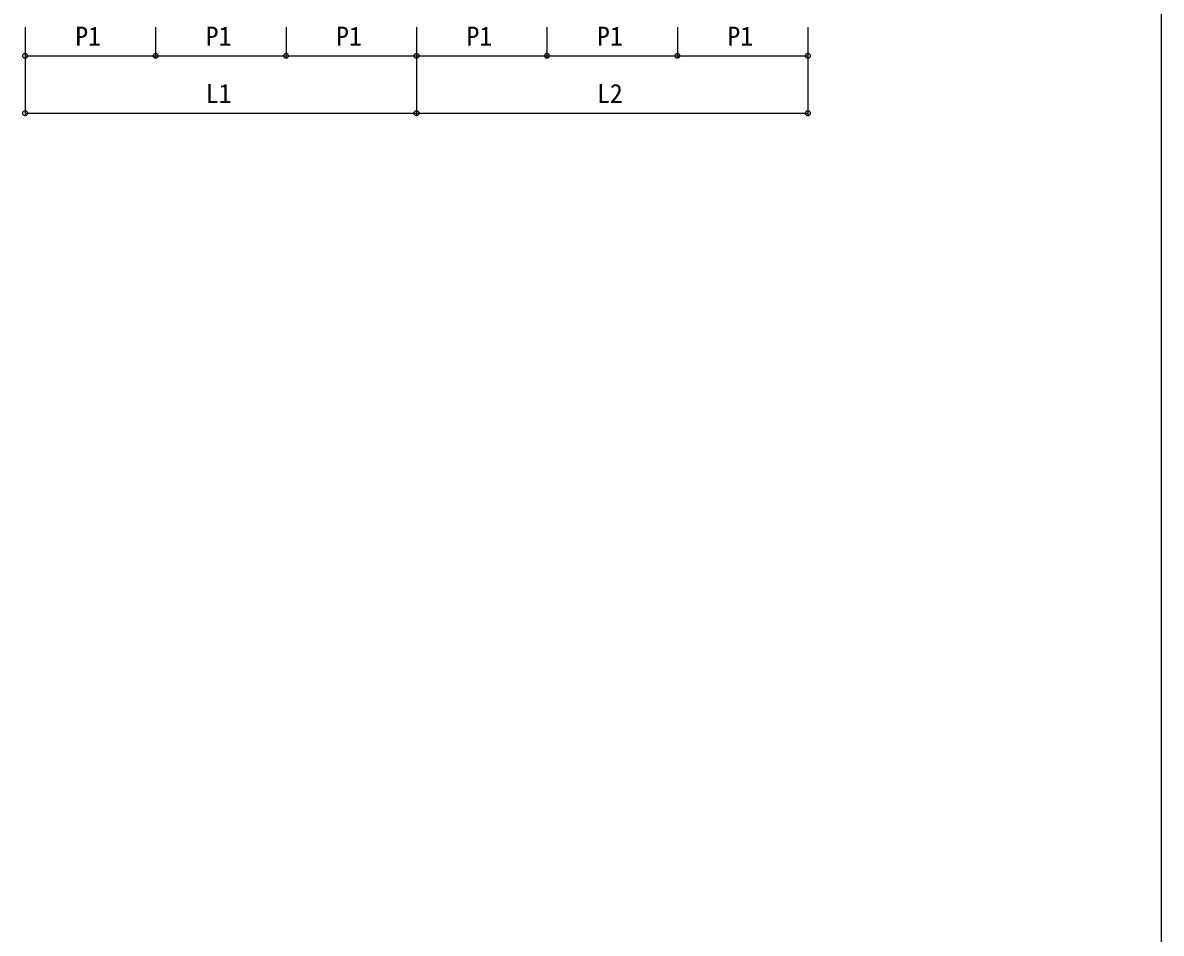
# Model space of a CAD drawing. Units: millimetres, scale not verified. Extents: x -693 to 693, y -1120 to 1121.
# Drawn here: x 295.9 to 693, y 112.7 to 430.1 of the extents above; entities that cross this region are included whole.
import ezdxf
from ezdxf.enums import TextEntityAlignment as Align

# ---------------------------------------------------------------- set-up
doc = ezdxf.new("R2010")
doc.units = ezdxf.units.MM
doc.header["$LTSCALE"] = 6
doc.layers.add('0-6_YKK_D', color=6, linetype='Continuous')
doc.layers.add('0-7_YKK_ZWAK', color=7, linetype='Continuous')
doc.styles.add('ＭＳ ゴシック', font='')
doc.styles.get('ＭＳ ゴシック').set_extended_font_data('MS Gothic')

msp = doc.modelspace()

# ---------------------------------------------------------------- linework, layer by layer
at = {"layer": '0-6_YKK_D'}
for p, q in [((296.702, 428.633), (296.702, 417.633)), ((296.702, 428.633), (296.702, 397.633)), ((342.202, 428.633), (342.202, 417.633)), ((342.202, 428.633), (342.202, 417.633)), ((387.702, 428.633), (387.702, 417.633)), ((387.702, 428.633), (387.702, 417.633)), ((433.202, 428.633), (433.202, 417.633)), ((433.202, 428.633), (433.202, 417.633)), ((433.202, 428.633), (433.202, 397.633)), ((433.202, 428.633), (433.202, 397.633)), ((478.702, 428.633), (478.702, 417.633)), ((478.702, 428.633), (478.702, 417.633)), ((524.202, 428.633), (524.202, 417.633)), ((524.202, 428.633), (524.202, 417.633)), ((569.702, 428.633), (569.702, 417.633)), ((569.702, 428.633), (569.702, 397.633)), ((296.702, 418.633), (342.202, 418.633)), ((342.202, 418.633), (387.702, 418.633)), ((387.702, 418.633), (433.202, 418.633)), ((433.202, 418.633), (478.702, 418.633)), ((478.702, 418.633), (524.202, 418.633)), ((524.202, 418.633), (569.702, 418.633)), ((296.702, 398.633), (433.202, 398.633)), ((433.202, 398.633), (569.702, 398.633))]:
    msp.add_line(p, q, dxfattribs=at)
for centre in [(296.702, 418.633), (342.202, 418.633), (342.202, 418.633), (387.702, 418.633), (387.702, 418.633), (433.202, 418.633), (433.202, 418.633), (478.702, 418.633), (478.702, 418.633), (524.202, 418.633), (524.202, 418.633), (569.702, 418.633), (296.702, 398.633), (433.202, 398.633), (433.202, 398.633), (569.702, 398.633)]:
    msp.add_circle(centre, 0.85, dxfattribs=at)
at = {"layer": '0-7_YKK_ZWAK'}
msp.add_line((693, 1064), (693, -1120), dxfattribs=at)

# ---------------------------------------------------------------- texts
at = {"layer": '0-6_YKK_D', "style": 'ＭＳ ゴシック'}
for s, p in [('P1', (314.172, 420.233)), ('P1', (359.672, 420.233)), ('P1', (405.172, 420.233)), ('P1', (450.672, 420.233)), ('P1', (496.172, 420.233)), ('P1', (541.672, 420.233)), ('L1', (359.672, 400.233)), ('L2', (496.172, 400.233))]:
    msp.add_text(s, height=6.598, dxfattribs=at).set_placement(p, align=Align.BOTTOM_LEFT)

doc.saveas('drawing.dxf')
